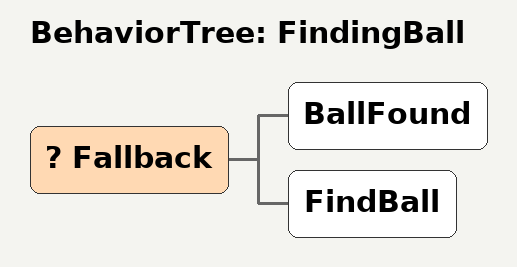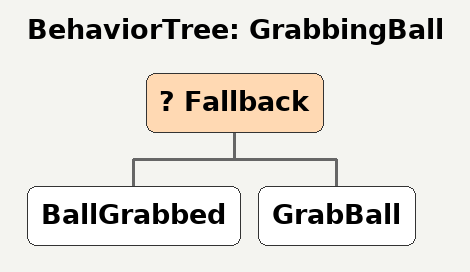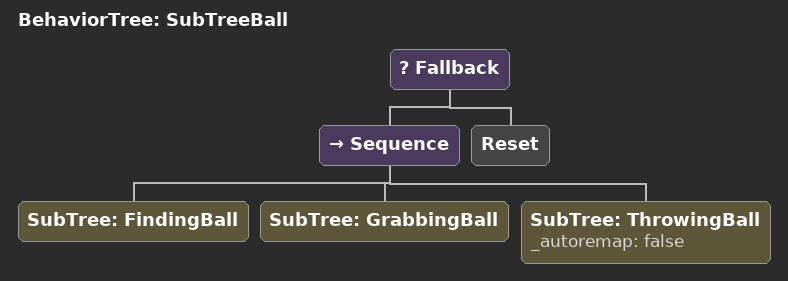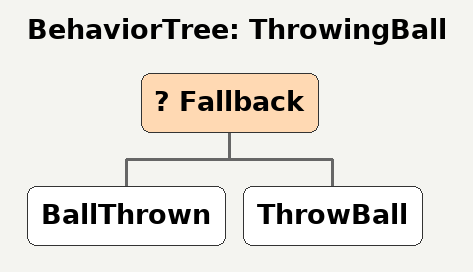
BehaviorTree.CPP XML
<?xml version="1.0" encoding="UTF-8"?>
<root BTCPP_format="4"
      main_tree_to_execute="SubTreeBall">
  <BehaviorTree ID="FindingBall">
    <Fallback>
      <BallFound/>
      <FindBall/>
    </Fallback>
  </BehaviorTree>

  <BehaviorTree ID="GrabbingBall">
    <Fallback>
      <BallGrabbed/>
      <GrabBall/>
    </Fallback>
  </BehaviorTree>

  <BehaviorTree ID="SubTreeBall">
    <Fallback>
      <Sequence>
        <SubTree ID="FindingBall"/>
        <SubTree ID="GrabbingBall"/>
        <SubTree ID="ThrowingBall"
                 _autoremap="false"/>
      </Sequence>
      <Reset/>
    </Fallback>
  </BehaviorTree>

  <BehaviorTree ID="ThrowingBall">
    <Fallback>
      <BallThrown/>
      <ThrowBall/>
    </Fallback>
  </BehaviorTree>

</root>
